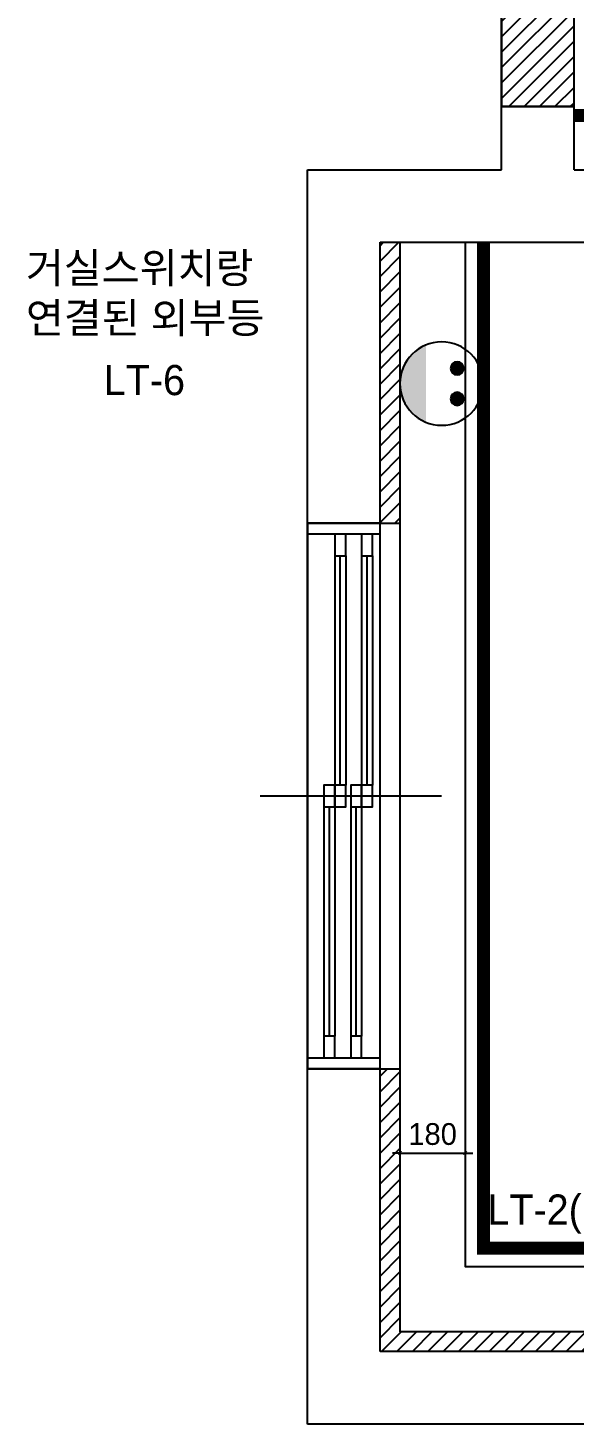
# Model space of a CAD drawing. Header units: inches. Extents: x 7740 to 83056, y -9304 to 75068.
# Drawn here: x 32329 to 33834, y 40237 to 44088 of the extents above; entities that cross this region are included whole.
import ezdxf
from ezdxf.enums import TextEntityAlignment as Align

# ---------------------------------------------------------------- set-up
doc = ezdxf.new("R2010")
doc.units = ezdxf.units.IN
doc.header["$LTSCALE"] = 50
doc.header["$MEASUREMENT"] = 0
doc.linetypes.add('HID', pattern=[2.3, 1.5, -0.8])
for name, color, linetype in [('02-WAL', 2, 'Continuous'), ('03-TEXT', 3, 'Continuous'), ('03-WAL NEW', 3, 'Continuous'), ('06-LIGHT', 4, 'Continuous'), ('07-DIM', 5, 'Continuous'), ('도면층2', 2, 'Continuous'), ('도면층4', 4, 'Continuous'), ('도면층5', 5, 'Continuous'), ('설비', 7, 'Continuous')]:
    doc.layers.add(name, color=color, linetype=linetype)
doc.styles.add('마감재', font='stylu.ttf')
doc.styles.add('코레일둥고', font='Korail_Round_Gothic_Medium.ttf')
doc.dimstyles.new('사본 벽치수 Copy of DIM-30', dxfattribs={"dimscale": 30, "dimtxt": 2, "dimasz": 0.7, "dimexe": 1, "dimexo": 1, "dimgap": 0.7, "dimtad": 1, "dimdec": 0, "dimzin": 1, "dimdsep": 46, "dimlunit": 6, "dimtxsty": '마감재', "dimblk": 'ARCHTICK', "dimcen": -0.09, "dimclrd": 256, "dimclre": 256, "dimclrt": 3, "dimadec": 0, "dimazin": 0, "dimtfac": 1, "dimtdec": 0, "dimtix": 1, "dimtmove": 2, "dimatfit": 0, "dimldrblk": 'ARCHTICK', "dimfxl": 0, "dimtolj": 1, "dimtzin": 0, "dimarcsym": 0})

# ---------------------------------------------------------------- blocks, each defined once
blk = doc.blocks.new('FLOORPLAN')
at = {"layer": '03-TEXT'}
h = blk.add_hatch(dxfattribs=at)
h.set_pattern_fill('_USER', color=256, scale=30, angle=45, pattern_type=0)
h.set_pattern_definition([(45, (2322.66, 33795.268), (-21.213203, 21.213203), [])])
h.paths.add_polyline_path([(33454.9, 46032.3), (33654.9, 46032.3), (33654.9, 46427.3), (33454.9, 46427.3)])
at = {"layer": '02-WAL'}
for p, q in [((33454.9, 45857.9), (33454.9, 50115.9)), ((33654.9, 45857.9), (33654.9, 47457.9)), ((33654.9, 46032.3), (33454.9, 46032.3)), ((32919.9, 42397.9), (32919.9, 45857.9)), ((32919.9, 45857.9), (33454.9, 45857.9)), ((33654.9, 45857.9), (36284.9, 45857.9)), ((33119.9, 42597.9), (33119.9, 45657.9)), ((33119.9, 45657.9), (36084.9, 45657.9)), ((33119.9, 44882.9), (32919.9, 44882.9)), ((33119.9, 43377.9), (32919.9, 43377.9)), ((36084.9, 42597.9), (33119.9, 42597.9)), ((44045.9, 42397.9), (32919.9, 42397.9))]:
    blk.add_line(p, q, dxfattribs=at)
at = {"layer": '03-WAL NEW'}
blk.add_lwpolyline([(33454.9, 46032.3), (33654.9, 46032.3), (33654.9, 46427.3), (33454.9, 46427.3)], close=True, dxfattribs=at)
at = {"layer": '도면층2'}
for p, q in [((33454.9, 46032.3), (33654.9, 46032.3)), ((32919.9, 44882.9), (33119.9, 44882.9)), ((32919.9, 43377.9), (33119.9, 43377.9))]:
    blk.add_line(p, q, dxfattribs=at)
at = {"layer": '도면층4'}
for p, q in [((33654.9, 46032.3), (33454.9, 46032.3)), ((33454.9, 46032.3), (33654.9, 46032.3)), ((33119.9, 44882.9), (32919.9, 44882.9)), ((32919.9, 44882.9), (32919.9, 43377.9)), ((33119.9, 43377.9), (33119.9, 44882.9)), ((33119.9, 44852.9), (32919.9, 44852.9)), ((33010.3, 44160.4), (33010.3, 44792.9)), ((33084.1, 44160.4), (33084.1, 44792.9)), ((33289.1, 44130.4), (32789.1, 44130.4)), ((32980.3, 43467.9), (32980.3, 44100.4)), ((33054.1, 43467.9), (33054.1, 44100.4)), ((32919.9, 43407.9), (33119.9, 43407.9)), ((32919.9, 43377.9), (33119.9, 43377.9))]:
    blk.add_line(p, q, dxfattribs=at)
for points in [[(32995.3, 44792.9), (33025.3, 44792.9), (33025.3, 44852.9), (32995.3, 44852.9)], [(33069.1, 44792.9), (33099.1, 44792.9), (33099.1, 44852.9), (33069.1, 44852.9)], [(32965.3, 44100.4), (32995.3, 44100.4), (32995.3, 44160.4), (32965.3, 44160.4)], [(32995.3, 44100.4), (33025.3, 44100.4), (33025.3, 44160.4), (32995.3, 44160.4)], [(33039.1, 44100.4), (33069.1, 44100.4), (33069.1, 44160.4), (33039.1, 44160.4)], [(33069.1, 44100.4), (33099.1, 44100.4), (33099.1, 44160.4), (33069.1, 44160.4)], [(32965.3, 43407.9), (32995.3, 43407.9), (32995.3, 43467.9), (32965.3, 43467.9)], [(33039.1, 43407.9), (33069.1, 43407.9), (33069.1, 43467.9), (33039.1, 43467.9)]]:
    blk.add_lwpolyline(points, close=True, dxfattribs=at)
at = {"layer": '도면층5'}
for p, q in [((32995.3, 44792.9), (32995.3, 44160.4)), ((33025.3, 44792.9), (33025.3, 44160.4)), ((33069.1, 44792.9), (33069.1, 44160.4)), ((33099.1, 44792.9), (33099.1, 44160.4)), ((32965.3, 44100.4), (32965.3, 43467.9)), ((32995.3, 44100.4), (32995.3, 43467.9)), ((33039.1, 44100.4), (33039.1, 43467.9)), ((33069.1, 44100.4), (33069.1, 43467.9))]:
    blk.add_line(p, q, dxfattribs=at)
blk = doc.blocks.new('egoo')
at = {"layer": '설비'}
h = blk.add_hatch(color=140, dxfattribs=at)
edge = h.paths.add_edge_path()
edge.add_arc((1015645.3, 443433.7), 22.3, 0, 360)
h = blk.add_hatch(color=140, dxfattribs=at)
edge = h.paths.add_edge_path()
edge.add_arc((1015747.7, 443433.7), 22.3, 0, 360)
h = blk.add_hatch(color=140, dxfattribs=at)
edge = h.paths.add_edge_path()
edge.add_line((1015826.3, 443329.1), (1015566.6, 443329.1))
edge.add_ellipse((1015696.5, 443381.5), major_axis=(99, 99), ratio=1, start_angle=156.9578, end_angle=293.0422)
at = {"layer": '설비', "color": 140}
for centre, radius in [((1015696.5, 443381.5), 140), ((1015645.3, 443433.7), 22.3), ((1015747.7, 443433.7), 22.3)]:
    blk.add_circle(centre, radius, dxfattribs=at)
blk = doc.blocks.new('_ARCHTICK')
at = {"color": 0, "linetype": 'ByBlock', "const_width": 0.075}
blk.add_lwpolyline([(-0.25, -0.25), (0.25, 0.25)], dxfattribs=at)
blk = doc.blocks.new('*D519')
at = {"layer": '07-DIM', "lineweight": -2}
for p, q in [((33354.3, 40984.2), (33333.3, 40984.2)), ((33354.3, 40984.2), (33534.3, 40984.2)), ((33534.3, 40984.2), (33555.3, 40984.2))]:
    blk.add_line(p, q, dxfattribs=at)
at = {"layer": 'Defpoints', "color": 0}
for p in [(33354.3, 40984.2), (33534.3, 40984.2), (33534.3, 40984.2)]:
    blk.add_point(p, dxfattribs=at)
at = {"layer": '07-DIM', "lineweight": -2, "xscale": 21, "yscale": 21, "zscale": 21}
blk.add_blockref('_ARCHTICK', (33354.3, 40984.2), dxfattribs=at)
at = {"layer": '07-DIM', "lineweight": -2, "xscale": 21, "yscale": 21, "zscale": 21, "rotation": 180}
blk.add_blockref('_ARCHTICK', (33534.3, 40984.2), dxfattribs=at)
at = {"layer": '07-DIM', "color": 3, "insert": (33444.3, 41036.4), "char_height": 60, "attachment_point": 5, "style": '마감재'}
blk.add_mtext('\\A1;180', dxfattribs=at)

msp = doc.modelspace()

# ---------------------------------------------------------------- hatches: boundary and pattern name
at = {"layer": '03-WAL NEW'}
h = msp.add_hatch(dxfattribs=at)
h.set_pattern_fill('_USER', color=256, scale=30, angle=45, pattern_type=0)
h.set_pattern_definition([(45, (-2260.585, 31346.512), (-21.213203, 21.213203), [])])
h.paths.add_polyline_path([(33354.3, 42721.7), (33354.3, 43496.7), (33299.3, 43496.7), (33299.3, 42721.7)])
h.paths.add_polyline_path([(33354.3, 41216.7), (33299.3, 41216.7), (33299.3, 40436.7), (34004.3, 40436.7), (34004.3, 40491.7), (33354.3, 40491.7)])
h.paths.add_polyline_path([(36264.3, 40491.7), (35509.3, 40491.7), (35509.3, 40436.7), (36264.3, 40436.7)])
h.paths.add_polyline_path([(36774.3, 40491.7), (36464.3, 40491.7), (36464.3, 40436.7), (36774.3, 40436.7)])
h.paths.add_polyline_path([(39539.3, 40491.7), (39539.3, 40436.7), (39849.3, 40436.7), (39849.3, 40491.7)])
h.paths.add_polyline_path([(40049.3, 40531.7), (40049.3, 40476.7), (40820.3, 40476.7), (40820.3, 40531.7)])
h.paths.add_polyline_path([(43225.3, 40531.7), (43225.3, 40476.7), (44025.3, 40476.7), (44025.3, 41401.7), (43970.3, 41401.7), (43970.3, 40531.7)])
h.paths.add_polyline_path([(43970.3, 43533.7), (43970.3, 42601.7), (44025.3, 42601.7), (44025.3, 43533.7)])

# ---------------------------------------------------------------- linework, layer by layer
at = {"color": 10, "linetype": 'HID', "const_width": 36}
for points in [[(33834.3, 43846.7), (35204.3, 43846.7)], [(33584.3, 43496.7), (33584.3, 40721.7), (36264.3, 40721.7)]]:
    msp.add_lwpolyline(points, dxfattribs=at)
at = {"layer": '03-WAL NEW'}
for p, q in [((33299.3, 42721.7), (33354.3, 42721.7)), ((33299.3, 41216.7), (33354.3, 41216.7))]:
    msp.add_line(p, q, dxfattribs=at)
msp.add_lwpolyline([(33354.3, 43496.7), (33354.3, 40491.7), (36264.3, 40491.7)], dxfattribs=at)
at = {"layer": '06-LIGHT'}
msp.add_lwpolyline([(33534.3, 43496.7), (33534.3, 40671.7), (36264.3, 40671.7)], dxfattribs=at)

# ---------------------------------------------------------------- block references
msp.add_blockref('FLOORPLAN', (179.4, -2161.2))
at = {"layer": '설비', "color": 253, "xscale": -0.8214285869294656, "yscale": 0.8214285869294656, "zscale": 0.8214285869294656, "rotation": 270}
msp.add_blockref('egoo', (-330737.1, -791215.3), dxfattribs=at)

# ---------------------------------------------------------------- texts
at = {"layer": '설비', "color": 30, "style": '코레일둥고'}
for s, p in [('거실스위치랑', (32322.9, 43467.6)), ('연결된 외부등', (32322.9, 43329.9)), ('LT-6', (32537.5, 43158.3)), ('LT-2(간접)', (33595.2, 40870))]:
    msp.add_text(s, height=83.33, dxfattribs=at).set_placement(p, align=Align.TOP_LEFT)

# ---------------------------------------------------------------- dimensions: what is measured, and where the dimension line sits
at = {"layer": '07-DIM'}
dim = msp.add_linear_dim(base=(33534.3, 40984.2), p1=(33354.3, 40984.2), p2=(33534.3, 40984.2), dimstyle='사본 벽치수 Copy of DIM-30', override={"dimfxl": 1.25}, dxfattribs=at)
dim.commit()
dim.dimension.update_dxf_attribs({"geometry": '*D519', "text_midpoint": (33444.3, 41036.4)})

doc.saveas('drawing.dxf')
